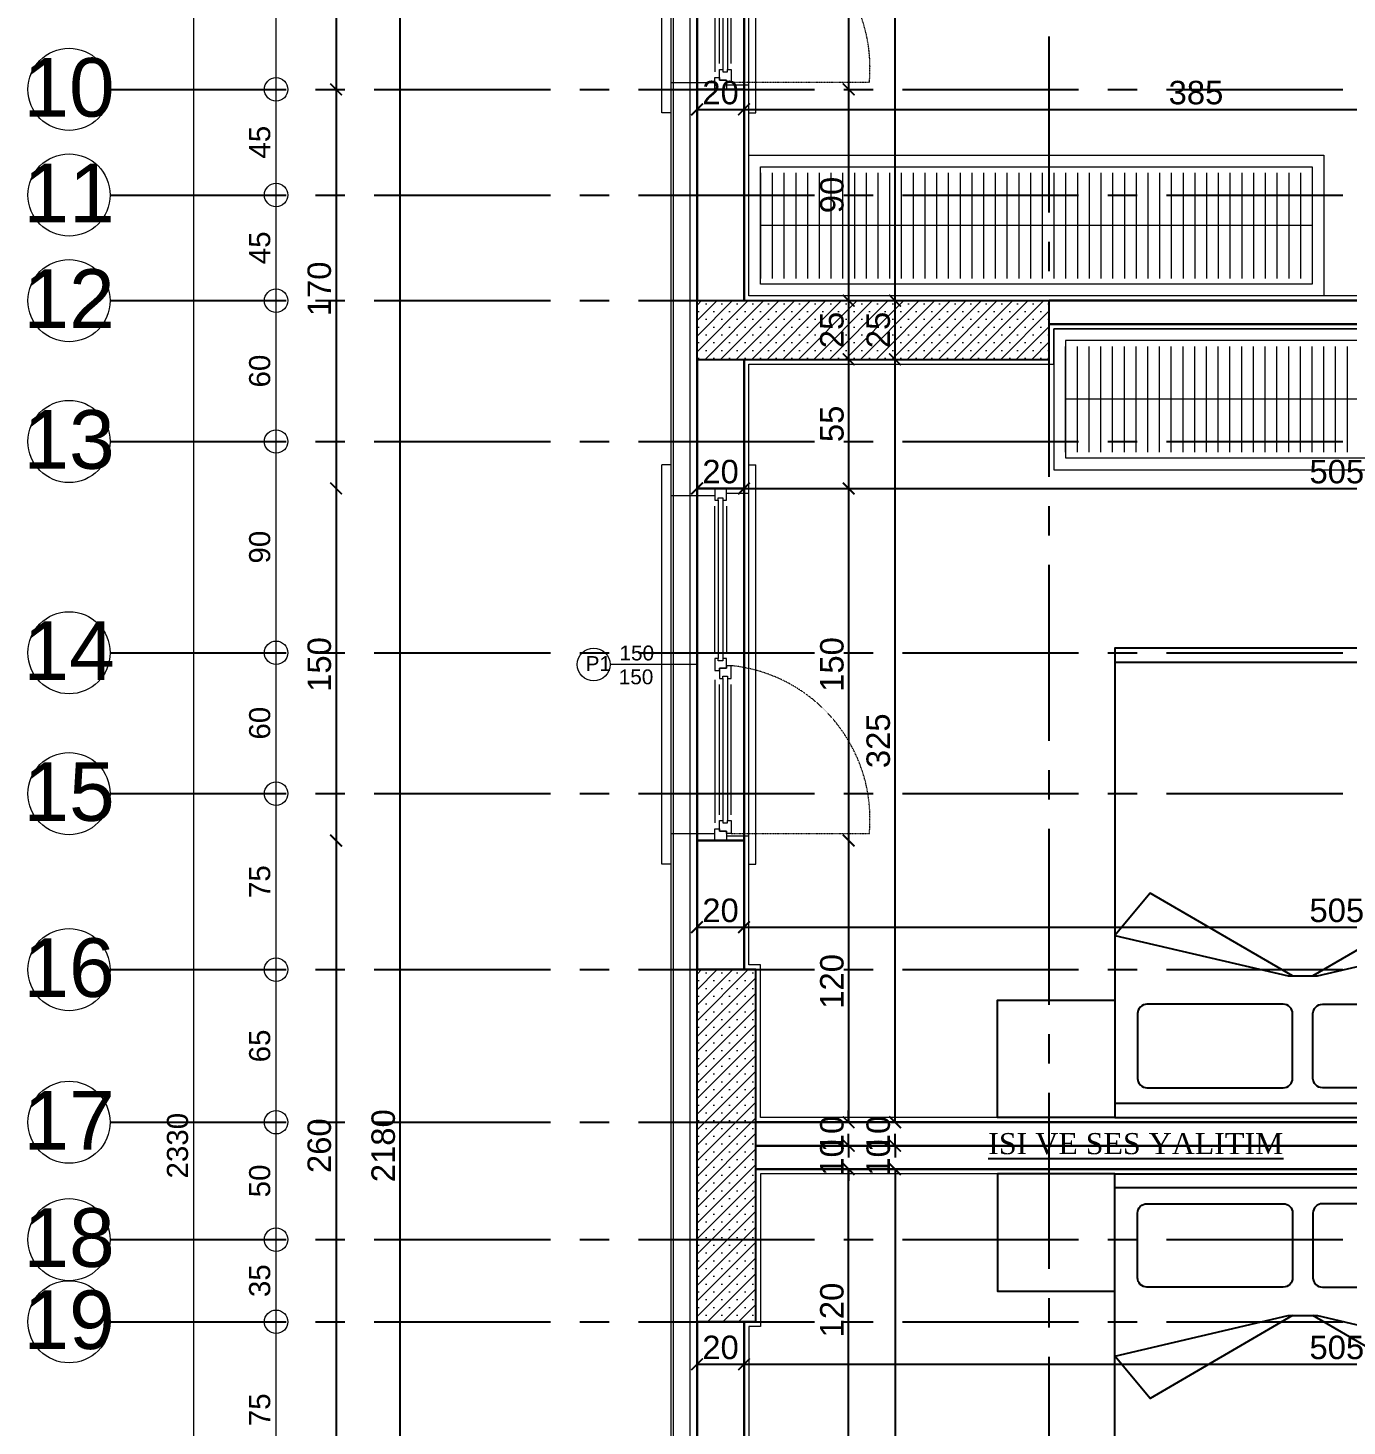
# Model space of a CAD drawing. Header units: millimetres. Extents: x 2778 to 13672, y 1832 to 5175.
# Drawn here: x 2867 to 3428, y 3536 to 4131 of the extents above; entities that cross this region are included whole.
import ezdxf

# ---------------------------------------------------------------- set-up
doc = ezdxf.new("R2010")
doc.units = ezdxf.units.MM
for name, pattern in [('CENTER2', [112.5, 75, -12.5, 12.5, -12.5]), ('DASHDOT2', [12.7, 6.35, -3.175, 0, -3.175]), ('DOTX2', [0.5, 0, -0.5])]:
    doc.linetypes.add(name, pattern=pattern)
for name, color, linetype in [('7-DCR-FRN', 8, 'Continuous'), ('İÇÖLÇÜ', 7, 'Continuous'), ('Panel', 7, 'Continuous'), ('Standart', 7, 'Continuous'), ('Yazi', 7, 'Continuous'), ('Ölçülendirme', 7, 'Continuous')]:
    doc.layers.add(name, color=color, linetype=linetype)
for name, color, linetype, lineweight in [('aks', 251, 'DASHDOT2', 35), ('duvar', 232, 'Continuous', 30), ('görünüş', 201, 'Continuous', 18), ('ince', 37, 'Continuous', 0), ('iz', 1, 'DOTX2', 20), ('Kiris', 7, 'Continuous', 30), ('pencere', 4, 'Continuous', 18), ('sıva dış', 30, 'Continuous', 9), ('sıva iç', 21, 'Continuous', 0), ('yalıtım', 107, 'Continuous', 0), ('yazı', 11, 'Continuous', 20), ('ÖLÇÜ İÇ', 7, 'Continuous', 9)]:
    doc.layers.add(name, color=color, linetype=linetype, lineweight=lineweight)
doc.styles.add('arial_1_18', font='arial.ttf', dxfattribs={"height": 0.2})
doc.styles.get("Standard").update_dxf_attribs({"font": 'arial.ttf'})
doc.styles.add('Times roman', font='times.ttf')
doc.dimstyles.new('zulay iç ölçü', dxfattribs={"dimtxt": 10, "dimasz": 5, "dimexe": 0.18, "dimexo": 0, "dimgap": 2, "dimtad": 3, "dimdec": 0, "dimzin": 0, "dimdsep": 46, "dimtxsty": 'Standard', "dimblk": 'ARCHTICK', "dimcen": 0.09, "dimse1": 1, "dimse2": 1, "dimadec": 0, "dimazin": 0, "dimtfac": 1, "dimtdec": 0, "dimtix": 1, "dimtofl": 0, "dimtmove": 0, "dimatfit": 3, "dimldrblk": 'ARCHTICK', "dimfxl": 1, "dimtolj": 1, "dimtzin": 0, "dimarcsym": 0})
pattern_1 = [(45, (0, 0), (-3.314563, 3.314563), []), (45, (3.3146, 0), (-3.314563, 3.314563), [0, -4.6875])]

# ---------------------------------------------------------------- blocks, each defined once
blk = doc.blocks.new('IDE242Entity636')
at = {"layer": 'Panel', "linetype": 'Continuous', "lineweight": 5}
h = blk.add_hatch(dxfattribs=at)
h.set_pattern_fill('SACNCR', color=163, scale=50, style=0)
h.set_pattern_definition(pattern_1)
h.paths.add_polyline_path([(0, 1525), (150, 1525), (150, 1500), (0, 1500)])
blk = doc.blocks.new('IDE242Entity637')
at = {"layer": 'Panel', "color": 164, "linetype": 'Continuous', "lineweight": -3}
blk.add_lwpolyline([(0, 1500), (0, 1525)], dxfattribs=at)
blk = doc.blocks.new('IDE242Entity638')
at = {"layer": 'Panel', "color": 164, "linetype": 'Continuous', "lineweight": -3}
blk.add_lwpolyline([(0, 1500), (150, 1500)], dxfattribs=at)
blk = doc.blocks.new('IDE242Entity639')
at = {"layer": 'Panel', "color": 164, "linetype": 'Continuous', "lineweight": -3}
blk.add_lwpolyline([(150, 1500), (150, 1525)], dxfattribs=at)
blk = doc.blocks.new('IDE242Entity640')
at = {"layer": 'Panel', "color": 164, "linetype": 'Continuous', "lineweight": -3}
blk.add_lwpolyline([(0, 1525), (150, 1525)], dxfattribs=at)
blk = doc.blocks.new('IDE242Entity658')
at = {"layer": 'Panel', "linetype": 'Continuous', "lineweight": 5}
h = blk.add_hatch(dxfattribs=at)
h.set_pattern_fill('SACNCR', color=163, scale=50, style=0)
h.set_pattern_definition(pattern_1)
h.paths.add_polyline_path([(0, 1090), (0, 1240), (25, 1240), (25, 1090)])
blk = doc.blocks.new('IDE242Entity659')
at = {"layer": 'Panel', "color": 164, "linetype": 'Continuous', "lineweight": -3}
blk.add_lwpolyline([(25, 1090), (0, 1090)], dxfattribs=at)
blk = doc.blocks.new('IDE242Entity660')
at = {"layer": 'Panel', "color": 164, "linetype": 'Continuous', "lineweight": -3}
blk.add_lwpolyline([(25, 1090), (25, 1240)], dxfattribs=at)
blk = doc.blocks.new('IDE242Entity661')
at = {"layer": 'Panel', "color": 164, "linetype": 'Continuous', "lineweight": -3}
blk.add_lwpolyline([(25, 1240), (0, 1240)], dxfattribs=at)
blk = doc.blocks.new('IDE242Entity662')
at = {"layer": 'Panel', "color": 164, "linetype": 'Continuous', "lineweight": -3}
blk.add_lwpolyline([(0, 1090), (0, 1240)], dxfattribs=at)
blk = doc.blocks.new('IDE941Entity3925')
at = {"layer": 'Ölçülendirme', "color": 1, "linetype": 'Continuous', "lineweight": 5}
for points in [[(2877, -8), (2877, 2338)], [(2912, -8), (2912, 2338)]]:
    blk.add_lwpolyline(points, dxfattribs=at)
for centre in [(2912, 1615), (2912, 1570), (2912, 1525), (2912, 1465), (2912, 1375), (2912, 1315), (2912, 1240), (2912, 1175), (2912, 1125), (2912, 1090)]:
    blk.add_circle(centre, 5, dxfattribs=at)
at = {"layer": 'Ölçülendirme', "color": 1, "linetype": 'Continuous', "lineweight": 5, "style": 'arial_1_18'}
for s, p in [('45', (2909.5, 1585.51)), ('45', (2909.5, 1540.51)), ('60', (2909.5, 1488.01)), ('90', (2909.5, 1413.01)), ('60', (2909.5, 1338.01)), ('75', (2909.5, 1270.51)), ('65', (2909.5, 1200.51)), ('2330', (2874.5, 1151.02)), ('50', (2909.5, 1143.01)), ('35', (2909.5, 1100.51)), ('75', (2909.5, 1045.51))]:
    blk.add_text(s, height=9, rotation=90, dxfattribs=at).set_placement(p)
blk = doc.blocks.new('*U31')
at = {"layer": '7-DCR-FRN'}
for points in [[(-80, 100), (-130, 100), (-130, 50), (-80, 50)], [(80, 100), (80, 94), (-80, 94), (-80, 100)], [(-80, 100), (80, 100), (80, -100), (-80, -100)], [(-80, 100), (80, 100), (80, -100), (-80, -100)], [(130, 100), (80, 100), (80, 50), (130, 50)], [(-80, -94), (80, -94), (80, -100), (-80, -100)]]:
    blk.add_lwpolyline(points, close=True, dxfattribs=at)
for points in [[(-70.38, 83.3, -0.414214), (-66.38, 87.3), (-8.34, 87.3, -0.414214), (-4.34, 83.3), (-4.34, 55.74, -0.414214), (-8.34, 51.74), (-66.38, 51.74, -0.414214), (-70.38, 55.74)], [(70.38, 83.3, 0.414214), (66.38, 87.3), (8.34, 87.3, 0.414214), (4.34, 83.3), (4.34, 55.74, 0.414214), (8.34, 51.74), (66.38, 51.74, 0.414214), (70.38, 55.74)]]:
    blk.add_lwpolyline(points, format="xyb", close=True, dxfattribs=at)
blk.add_lwpolyline([(-4.31, 39.62), (-65, 4.38), (-80, 22.38), (-6.26, 39.62), (6.26, 39.62), (80, 22.38), (65, 4.38), (4.31, 39.62)], dxfattribs=at)
blk = doc.blocks.new('_ArchTick')
at = {"color": 0, "linetype": 'ByBlock', "const_width": 0.15}
blk.add_lwpolyline([(-0.5, -0.5), (0.5, 0.5)], dxfattribs=at)
blk = doc.blocks.new('*D1800')
at = {"layer": 'Defpoints', "color": 0, "transparency": 16777216}
for p in [(3216.15, 3645.23), (3216.15, 3645.23), (3171.58, 3525.23)]:
    blk.add_point(p, dxfattribs=at)
at = {"layer": 'ÖLÇÜ İÇ', "color": 0, "lineweight": -2, "transparency": 16777216}
blk.add_line((3216.15, 3525.23), (3216.15, 3645.23), dxfattribs=at)
at = {"layer": 'ÖLÇÜ İÇ', "color": 0, "lineweight": -2, "transparency": 16777216, "xscale": 5, "yscale": 5, "zscale": 5}
for p, rotation in [((3216.15, 3645.23), 90), ((3216.15, 3525.23), 270)]:
    blk.add_blockref('_ArchTick', p, dxfattribs=dict(at, rotation=rotation))
at = {"layer": 'ÖLÇÜ İÇ', "color": 0, "transparency": 16777216, "insert": (3209.05, 3585.23), "char_height": 10, "attachment_point": 5, "rotation": 90}
blk.add_mtext('\\A1;120', dxfattribs=at)
blk = doc.blocks.new('*D1801')
at = {"layer": 'Defpoints', "color": 0, "transparency": 16777216}
for p in [(3216.15, 3655.23), (3216.15, 3655.23), (3216.15, 3645.23)]:
    blk.add_point(p, dxfattribs=at)
at = {"layer": 'ÖLÇÜ İÇ', "color": 0, "lineweight": -2, "transparency": 16777216}
for p, q in [((3216.15, 3655.23), (3216.15, 3660.23)), ((3216.15, 3645.23), (3216.15, 3640.23))]:
    blk.add_line(p, q, dxfattribs=at)
at = {"layer": 'ÖLÇÜ İÇ', "color": 0, "lineweight": -2, "transparency": 16777216, "xscale": 5, "yscale": 5, "zscale": 5}
for p, rotation in [((3216.15, 3655.23), 270), ((3216.15, 3645.23), 90)]:
    blk.add_blockref('_ArchTick', p, dxfattribs=dict(at, rotation=rotation))
at = {"layer": 'ÖLÇÜ İÇ', "color": 0, "transparency": 16777216, "insert": (3209.05, 3650.23), "char_height": 10, "attachment_point": 5, "rotation": 90}
blk.add_mtext('\\A1;10', dxfattribs=at)
blk = doc.blocks.new('*D1802')
at = {"layer": 'Defpoints', "color": 0, "transparency": 16777216}
for p in [(3232.95, 3655.23), (3232.95, 3645.23), (3235.91, 3645.23)]:
    blk.add_point(p, dxfattribs=at)
at = {"layer": 'ÖLÇÜ İÇ', "color": 0, "lineweight": -2, "transparency": 16777216}
for p, q in [((3235.91, 3655.23), (3235.91, 3660.23)), ((3235.91, 3645.23), (3235.91, 3640.23))]:
    blk.add_line(p, q, dxfattribs=at)
at = {"layer": 'ÖLÇÜ İÇ', "color": 0, "lineweight": -2, "transparency": 16777216, "xscale": 5, "yscale": 5, "zscale": 5}
for p, rotation in [((3235.91, 3655.23), 270), ((3235.91, 3645.23), 90)]:
    blk.add_blockref('_ArchTick', p, dxfattribs=dict(at, rotation=rotation))
at = {"layer": 'ÖLÇÜ İÇ', "color": 0, "transparency": 16777216, "insert": (3228.8, 3650.23), "char_height": 10, "attachment_point": 5, "rotation": 90}
blk.add_mtext('\\A1;10', dxfattribs=at)
blk = doc.blocks.new('*D1803')
at = {"layer": 'Defpoints', "color": 0, "transparency": 16777216}
for p in [(3232.95, 3645.23), (3235.91, 3320.23), (3235.91, 3320.23)]:
    blk.add_point(p, dxfattribs=at)
at = {"layer": 'ÖLÇÜ İÇ', "color": 0, "lineweight": -2, "transparency": 16777216}
blk.add_line((3235.91, 3645.23), (3235.91, 3320.23), dxfattribs=at)
at = {"layer": 'ÖLÇÜ İÇ', "color": 0, "lineweight": -2, "transparency": 16777216, "xscale": 5, "yscale": 5, "zscale": 5}
for p, rotation in [((3235.91, 3645.23), 90), ((3235.91, 3320.23), 270)]:
    blk.add_blockref('_ArchTick', p, dxfattribs=dict(at, rotation=rotation))
at = {"layer": 'ÖLÇÜ İÇ', "color": 0, "transparency": 16777216, "insert": (3228.8, 3482.73), "char_height": 10, "attachment_point": 5, "rotation": 90}
blk.add_mtext('\\A1;325', dxfattribs=at)
blk = doc.blocks.new('*D1896')
at = {"layer": 'Defpoints', "color": 0, "transparency": 16777216}
for p in [(3151.58, 3562.14), (3171.58, 3562.14), (3171.58, 3562.14)]:
    blk.add_point(p, dxfattribs=at)
at = {"layer": 'ÖLÇÜ İÇ', "color": 0, "lineweight": -2, "transparency": 16777216}
blk.add_line((3151.58, 3562.14), (3171.58, 3562.14), dxfattribs=at)
at = {"layer": 'ÖLÇÜ İÇ', "color": 0, "lineweight": -2, "transparency": 16777216, "xscale": 5, "yscale": 5, "zscale": 5, "rotation": 180}
blk.add_blockref('_ArchTick', (3151.58, 3562.14), dxfattribs=at)
at = {"layer": 'ÖLÇÜ İÇ', "color": 0, "lineweight": -2, "transparency": 16777216, "xscale": 5, "yscale": 5, "zscale": 5}
blk.add_blockref('_ArchTick', (3171.58, 3562.14), dxfattribs=at)
at = {"layer": 'ÖLÇÜ İÇ', "color": 0, "transparency": 16777216, "insert": (3161.58, 3569.24), "char_height": 10, "attachment_point": 5}
blk.add_mtext('\\A1;20', dxfattribs=at)
blk = doc.blocks.new('*D1897')
at = {"layer": 'Defpoints', "color": 0, "transparency": 16777216}
for p in [(3171.58, 3562.14), (3676.58, 3562.14), (3676.58, 3545.23)]:
    blk.add_point(p, dxfattribs=at)
at = {"layer": 'ÖLÇÜ İÇ', "color": 0, "lineweight": -2, "transparency": 16777216}
blk.add_line((3171.58, 3562.14), (3676.58, 3562.14), dxfattribs=at)
at = {"layer": 'ÖLÇÜ İÇ', "color": 0, "lineweight": -2, "transparency": 16777216, "xscale": 5, "yscale": 5, "zscale": 5, "rotation": 180}
blk.add_blockref('_ArchTick', (3171.58, 3562.14), dxfattribs=at)
at = {"layer": 'ÖLÇÜ İÇ', "color": 0, "lineweight": -2, "transparency": 16777216, "xscale": 5, "yscale": 5, "zscale": 5}
blk.add_blockref('_ArchTick', (3676.58, 3562.14), dxfattribs=at)
at = {"layer": 'ÖLÇÜ İÇ', "color": 0, "transparency": 16777216, "insert": (3424.08, 3569.24), "char_height": 10, "attachment_point": 5}
blk.add_mtext('\\A1;505', dxfattribs=at)
blk = doc.blocks.new('G')
at = {"layer": 'duvar'}
for p, q in [((1059585.28, -406613.31), (1059605.28, -406613.31)), ((1059585.28, -406763.31), (1059605.28, -406763.31))]:
    blk.add_line(p, q, dxfattribs=at)
at = {"layer": 'görünüş'}
for p, q in [((1059574.08, -406603.31), (1059570.28, -406603.31)), ((1059570.28, -406773.31), (1059570.28, -406603.31)), ((1059607.28, -406603.31), (1059610.28, -406603.31)), ((1059610.28, -406773.31), (1059610.28, -406603.31)), ((1059574.08, -406773.31), (1059570.28, -406773.31)), ((1059607.28, -406773.31), (1059610.28, -406773.31))]:
    blk.add_line(p, q, dxfattribs=at)
at = {"layer": 'ince'}
for p, q in [((1059592.78, -406683.31), (1059592.78, -406620.81)), ((1059597.78, -406620.81), (1059597.78, -406683.31)), ((1059592.78, -406694.81), (1059592.78, -406755.81)), ((1059594.78, -406752.31), (1059594.78, -406696.8)), ((1059599.78, -406752.31), (1059599.78, -406696.8))]:
    blk.add_line(p, q, dxfattribs=at)
for points in [[(1059594.28, -406618.31), (1059594.28, -406685.81)], [(1059596.28, -406618.31), (1059596.28, -406685.81)], [(1059596.28, -406694.3), (1059596.28, -406754.81)], [(1059598.28, -406694.3), (1059598.28, -406754.81)]]:
    blk.add_lwpolyline(points, dxfattribs=at)
at = {"layer": 'iz', "ltscale": 0.1}
for p, q in [((1059585.28, -406763.31), (1059585.28, -406613.31)), ((1059605.28, -406613.31), (1059605.28, -406763.31)), ((1059599.81, -406760.28), (1059658.67, -406760.28))]:
    blk.add_line(p, q, dxfattribs=at)
blk.add_arc((1059593.1, -406754.3), 65.84, 354.78958, 84.17695, dxfattribs=at)
at = {"layer": 'pencere'}
for points in [[(1059592.78, -406613.31), (1059592.78, -406618.31), (1059592.78, -406618.31), (1059594.28, -406618.31), (1059594.28, -406617.31), (1059596.28, -406617.31), (1059596.28, -406618.31), (1059597.78, -406618.31), (1059597.78, -406618.31), (1059597.78, -406613.31)], [(1059596.28, -406685.81), (1059596.28, -406686.81), (1059594.28, -406686.81), (1059594.28, -406685.81), (1059592.78, -406685.81), (1059592.78, -406690.81), (1059594.78, -406690.81), (1059594.78, -406689.81), (1059597.78, -406689.81), (1059597.78, -406685.81), (1059596.28, -406685.81)], [(1059592.78, -406763.31), (1059592.78, -406758.31), (1059594.78, -406758.31), (1059594.78, -406759.31), (1059597.78, -406759.31), (1059597.78, -406763.31)]]:
    blk.add_lwpolyline(points, dxfattribs=at)
for points in [[(1059597.78, -406688.81), (1059597.78, -406689.81), (1059594.78, -406689.81), (1059594.78, -406694.3), (1059596.28, -406694.3), (1059596.28, -406693.3), (1059598.28, -406693.3), (1059598.28, -406694.3), (1059599.78, -406694.3), (1059599.78, -406688.81)], [(1059597.78, -406760.31), (1059597.78, -406759.31), (1059594.78, -406759.31), (1059594.78, -406754.81), (1059596.28, -406754.81), (1059596.28, -406755.81), (1059598.28, -406755.81), (1059598.28, -406754.81), (1059599.78, -406754.81), (1059599.78, -406760.31)]]:
    blk.add_lwpolyline(points, close=True, dxfattribs=at)
at = {"layer": 'sıva dış'}
for p, q in [((1059574.28, -406616.31), (1059592.78, -406616.31)), ((1059574.28, -406760.31), (1059592.78, -406760.31))]:
    blk.add_line(p, q, dxfattribs=at)
at = {"layer": 'sıva iç'}
for p, q in [((1059597.78, -406615.31), (1059607.28, -406615.31)), ((1059597.78, -406761.31), (1059607.28, -406761.31))]:
    blk.add_line(p, q, dxfattribs=at)
at = {"layer": 'yazı'}
blk.add_line((1059585.28, -406688.31), (1059548.23, -406688.31), dxfattribs=at)
blk.add_circle((1059541.23, -406688.31), 7, dxfattribs=at)
for s, p in [('150', (1059552.23, -406686.57)), ('P1', (1059537.82, -406691.08)), ('150', (1059551.91, -406696.73))]:
    blk.add_text(s, height=6.328, dxfattribs=at).set_placement(p)
blk = doc.blocks.new('*U316')
at = {"layer": '7-DCR-FRN', "lineweight": 9}
blk.add_line((240, 30), (5, 30), dxfattribs=at)
for points in [[(245, 60), (245, 0), (0, 0), (0, 60)], [(240, 55), (240, 5), (5, 5), (5, 55)]]:
    blk.add_lwpolyline(points, close=True, dxfattribs=at)
for points in [[(5, 52.5), (5, 7.5)], [(5, 52.5), (5, 7.5)], [(5, 52.5), (5, 7.5)], [(10, 52.5), (10, 7.5)], [(10, 52.5), (10, 7.5)], [(15, 52.5), (15, 7.5)], [(15, 52.5), (15, 7.5)], [(20, 52.5), (20, 7.5)], [(20, 52.5), (20, 7.5)], [(25, 52.5), (25, 7.5)], [(25, 52.5), (25, 7.5)], [(30, 52.5), (30, 7.5)], [(30, 52.5), (30, 7.5)], [(35, 52.5), (35, 7.5)], [(35, 52.5), (35, 7.5)], [(40, 52.5), (40, 7.5)], [(40, 52.5), (40, 7.5)], [(45, 52.5), (45, 7.5)], [(45, 52.5), (45, 7.5)], [(50, 52.5), (50, 7.5)], [(50, 52.5), (50, 7.5)], [(55, 52.5), (55, 7.5)], [(60, 52.5), (60, 7.5)], [(65, 52.5), (65, 7.5)], [(70, 52.5), (70, 7.5)], [(75, 52.5), (75, 7.5)], [(80, 52.5), (80, 7.5)], [(85, 52.5), (85, 7.5)], [(90, 52.5), (90, 7.5)], [(95, 52.5), (95, 7.5)], [(100, 52.5), (100, 7.5)], [(105, 52.5), (105, 7.5)], [(110, 52.5), (110, 7.5)], [(115, 52.5), (115, 7.5)], [(120, 52.5), (120, 7.5)], [(125, 52.5), (125, 7.5)], [(130, 52.5), (130, 7.5)], [(135, 52.5), (135, 7.5)], [(140, 52.5), (140, 7.5)], [(145, 52.5), (145, 7.5)], [(150, 52.5), (150, 7.5)], [(155, 52.5), (155, 7.5)], [(160, 52.5), (160, 7.5)], [(165, 52.5), (165, 7.5)], [(170, 52.5), (170, 7.5)], [(175, 52.5), (175, 7.5)], [(180, 52.5), (180, 7.5)], [(185, 52.5), (185, 7.5)], [(190, 52.5), (190, 7.5)], [(195, 52.5), (195, 7.5)], [(200, 52.5), (200, 7.5)], [(205, 52.5), (205, 7.5)], [(210, 52.5), (210, 7.5)], [(215, 52.5), (215, 7.5)], [(220, 52.5), (220, 7.5)], [(225, 52.5), (225, 7.5)], [(230, 52.5), (230, 7.5)], [(235, 52.5), (235, 7.5)], [(240, 52.5), (240, 7.5)], [(245, 52.5), (245, 7.5)]]:
    blk.add_lwpolyline(points, dxfattribs=at)
blk = doc.blocks.new('*U44')
at = {"layer": '7-DCR-FRN', "lineweight": 9}
blk.add_line((215, 30), (5, 30), dxfattribs=at)
for points in [[(220, 60), (220, 0), (0, 0), (0, 60)], [(215, 55), (215, 5), (5, 5), (5, 55)]]:
    blk.add_lwpolyline(points, close=True, dxfattribs=at)
for points in [[(5, 52.5), (5, 7.5)], [(5, 52.5), (5, 7.5)], [(5, 52.5), (5, 7.5)], [(10, 52.5), (10, 7.5)], [(10, 52.5), (10, 7.5)], [(15, 52.5), (15, 7.5)], [(15, 52.5), (15, 7.5)], [(20, 52.5), (20, 7.5)], [(20, 52.5), (20, 7.5)], [(25, 52.5), (25, 7.5)], [(25, 52.5), (25, 7.5)], [(30, 52.5), (30, 7.5)], [(30, 52.5), (30, 7.5)], [(35, 52.5), (35, 7.5)], [(35, 52.5), (35, 7.5)], [(40, 52.5), (40, 7.5)], [(40, 52.5), (40, 7.5)], [(45, 52.5), (45, 7.5)], [(45, 52.5), (45, 7.5)], [(50, 52.5), (50, 7.5)], [(50, 52.5), (50, 7.5)], [(55, 52.5), (55, 7.5)], [(60, 52.5), (60, 7.5)], [(65, 52.5), (65, 7.5)], [(70, 52.5), (70, 7.5)], [(75, 52.5), (75, 7.5)], [(80, 52.5), (80, 7.5)], [(85, 52.5), (85, 7.5)], [(90, 52.5), (90, 7.5)], [(95, 52.5), (95, 7.5)], [(100, 52.5), (100, 7.5)], [(105, 52.5), (105, 7.5)], [(110, 52.5), (110, 7.5)], [(115, 52.5), (115, 7.5)], [(120, 52.5), (120, 7.5)], [(125, 52.5), (125, 7.5)], [(130, 52.5), (130, 7.5)], [(135, 52.5), (135, 7.5)], [(140, 52.5), (140, 7.5)], [(145, 52.5), (145, 7.5)], [(150, 52.5), (150, 7.5)], [(155, 52.5), (155, 7.5)], [(160, 52.5), (160, 7.5)], [(165, 52.5), (165, 7.5)], [(170, 52.5), (170, 7.5)], [(175, 52.5), (175, 7.5)], [(180, 52.5), (180, 7.5)], [(185, 52.5), (185, 7.5)], [(190, 52.5), (190, 7.5)], [(195, 52.5), (195, 7.5)], [(200, 52.5), (200, 7.5)], [(205, 52.5), (205, 7.5)], [(210, 52.5), (210, 7.5)], [(215, 52.5), (215, 7.5)], [(220, 52.5), (220, 7.5)]]:
    blk.add_lwpolyline(points, dxfattribs=at)
blk = doc.blocks.new('*D1952')
at = {"layer": 'Defpoints', "color": 0, "transparency": 16777216}
for p in [(3171.58, 4255.23), (3171.58, 4105.23), (3216.15, 4105.23)]:
    blk.add_point(p, dxfattribs=at)
at = {"layer": 'ÖLÇÜ İÇ', "color": 0, "lineweight": -2, "transparency": 16777216}
blk.add_line((3216.15, 4255.23), (3216.15, 4105.23), dxfattribs=at)
at = {"layer": 'ÖLÇÜ İÇ', "color": 0, "lineweight": -2, "transparency": 16777216, "xscale": 5, "yscale": 5, "zscale": 5}
for p, rotation in [((3216.15, 4255.23), 90), ((3216.15, 4105.23), 270)]:
    blk.add_blockref('_ArchTick', p, dxfattribs=dict(at, rotation=rotation))
at = {"layer": 'ÖLÇÜ İÇ', "color": 0, "transparency": 16777216, "insert": (3209.05, 4180.23), "char_height": 10, "attachment_point": 5, "rotation": 90}
blk.add_mtext('\\A1;150', dxfattribs=at)
blk = doc.blocks.new('*D1953')
at = {"layer": 'Defpoints', "color": 0, "transparency": 16777216}
for p in [(3171.58, 4105.23), (3216.15, 4015.23), (3216.15, 4015.23)]:
    blk.add_point(p, dxfattribs=at)
at = {"layer": 'ÖLÇÜ İÇ', "color": 0, "lineweight": -2, "transparency": 16777216}
blk.add_line((3216.15, 4105.23), (3216.15, 4015.23), dxfattribs=at)
at = {"layer": 'ÖLÇÜ İÇ', "color": 0, "lineweight": -2, "transparency": 16777216, "xscale": 5, "yscale": 5, "zscale": 5}
for p, rotation in [((3216.15, 4105.23), 90), ((3216.15, 4015.23), 270)]:
    blk.add_blockref('_ArchTick', p, dxfattribs=dict(at, rotation=rotation))
at = {"layer": 'ÖLÇÜ İÇ', "color": 0, "transparency": 16777216, "insert": (3209.05, 4060.23), "char_height": 10, "attachment_point": 5, "rotation": 90}
blk.add_mtext('\\A1;90', dxfattribs=at)
blk = doc.blocks.new('*D1954')
at = {"layer": 'Defpoints', "color": 0, "transparency": 16777216}
for p in [(3216.15, 4015.23), (3216.15, 3990.23), (3216.15, 3990.23)]:
    blk.add_point(p, dxfattribs=at)
at = {"layer": 'ÖLÇÜ İÇ', "color": 0, "lineweight": -2, "transparency": 16777216}
blk.add_line((3216.15, 4015.23), (3216.15, 3990.23), dxfattribs=at)
at = {"layer": 'ÖLÇÜ İÇ', "color": 0, "lineweight": -2, "transparency": 16777216, "xscale": 5, "yscale": 5, "zscale": 5}
for p, rotation in [((3216.15, 4015.23), 90), ((3216.15, 3990.23), 270)]:
    blk.add_blockref('_ArchTick', p, dxfattribs=dict(at, rotation=rotation))
at = {"layer": 'ÖLÇÜ İÇ', "color": 0, "transparency": 16777216, "insert": (3209.05, 4002.73), "char_height": 10, "attachment_point": 5, "rotation": 90}
blk.add_mtext('\\A1;25', dxfattribs=at)
blk = doc.blocks.new('*D1955')
at = {"layer": 'Defpoints', "color": 0, "transparency": 16777216}
for p in [(3216.15, 3990.23), (3171.58, 3935.23), (3216.15, 3935.23)]:
    blk.add_point(p, dxfattribs=at)
at = {"layer": 'ÖLÇÜ İÇ', "color": 0, "lineweight": -2, "transparency": 16777216}
blk.add_line((3216.15, 3990.23), (3216.15, 3935.23), dxfattribs=at)
at = {"layer": 'ÖLÇÜ İÇ', "color": 0, "lineweight": -2, "transparency": 16777216, "xscale": 5, "yscale": 5, "zscale": 5}
for p, rotation in [((3216.15, 3990.23), 90), ((3216.15, 3935.23), 270)]:
    blk.add_blockref('_ArchTick', p, dxfattribs=dict(at, rotation=rotation))
at = {"layer": 'ÖLÇÜ İÇ', "color": 0, "transparency": 16777216, "insert": (3209.07, 3962.73), "char_height": 10, "attachment_point": 5, "rotation": 90}
blk.add_mtext('\\A1;55', dxfattribs=at)
blk = doc.blocks.new('*D1956')
at = {"layer": 'Defpoints', "color": 0, "transparency": 16777216}
for p in [(3171.58, 3935.23), (3171.58, 3785.23), (3216.15, 3785.23)]:
    blk.add_point(p, dxfattribs=at)
at = {"layer": 'ÖLÇÜ İÇ', "color": 0, "lineweight": -2, "transparency": 16777216}
blk.add_line((3216.15, 3935.23), (3216.15, 3785.23), dxfattribs=at)
at = {"layer": 'ÖLÇÜ İÇ', "color": 0, "lineweight": -2, "transparency": 16777216, "xscale": 5, "yscale": 5, "zscale": 5}
for p, rotation in [((3216.15, 3935.23), 90), ((3216.15, 3785.23), 270)]:
    blk.add_blockref('_ArchTick', p, dxfattribs=dict(at, rotation=rotation))
at = {"layer": 'ÖLÇÜ İÇ', "color": 0, "transparency": 16777216, "insert": (3209.05, 3860.23), "char_height": 10, "attachment_point": 5, "rotation": 90}
blk.add_mtext('\\A1;150', dxfattribs=at)
blk = doc.blocks.new('*D1957')
at = {"layer": 'Defpoints', "color": 0, "transparency": 16777216}
for p in [(3171.58, 3785.23), (3216.15, 3665.23), (3216.15, 3665.23)]:
    blk.add_point(p, dxfattribs=at)
at = {"layer": 'ÖLÇÜ İÇ', "color": 0, "lineweight": -2, "transparency": 16777216}
blk.add_line((3216.15, 3785.23), (3216.15, 3665.23), dxfattribs=at)
at = {"layer": 'ÖLÇÜ İÇ', "color": 0, "lineweight": -2, "transparency": 16777216, "xscale": 5, "yscale": 5, "zscale": 5}
for p, rotation in [((3216.15, 3785.23), 90), ((3216.15, 3665.23), 270)]:
    blk.add_blockref('_ArchTick', p, dxfattribs=dict(at, rotation=rotation))
at = {"layer": 'ÖLÇÜ İÇ', "color": 0, "transparency": 16777216, "insert": (3209.05, 3725.23), "char_height": 10, "attachment_point": 5, "rotation": 90}
blk.add_mtext('\\A1;120', dxfattribs=at)
blk = doc.blocks.new('*D1958')
at = {"layer": 'Defpoints', "color": 0, "transparency": 16777216}
for p in [(3216.15, 3665.23), (3216.15, 3655.23), (3216.15, 3655.23)]:
    blk.add_point(p, dxfattribs=at)
at = {"layer": 'ÖLÇÜ İÇ', "color": 0, "lineweight": -2, "transparency": 16777216}
for p, q in [((3216.15, 3665.23), (3216.15, 3670.23)), ((3216.15, 3655.23), (3216.15, 3650.23))]:
    blk.add_line(p, q, dxfattribs=at)
at = {"layer": 'ÖLÇÜ İÇ', "color": 0, "lineweight": -2, "transparency": 16777216, "xscale": 5, "yscale": 5, "zscale": 5}
for p, rotation in [((3216.15, 3665.23), 270), ((3216.15, 3655.23), 90)]:
    blk.add_blockref('_ArchTick', p, dxfattribs=dict(at, rotation=rotation))
at = {"layer": 'ÖLÇÜ İÇ', "color": 0, "transparency": 16777216, "insert": (3209.05, 3660.23), "char_height": 10, "attachment_point": 5, "rotation": 90}
blk.add_mtext('\\A1;10', dxfattribs=at)
blk = doc.blocks.new('*D1959')
at = {"layer": 'Defpoints', "color": 0, "transparency": 16777216}
for p in [(3232.95, 3665.23), (3235.91, 3665.23), (3232.95, 3655.23)]:
    blk.add_point(p, dxfattribs=at)
at = {"layer": 'ÖLÇÜ İÇ', "color": 0, "lineweight": -2, "transparency": 16777216}
for p, q in [((3235.91, 3665.23), (3235.91, 3670.23)), ((3235.91, 3655.23), (3235.91, 3650.23))]:
    blk.add_line(p, q, dxfattribs=at)
at = {"layer": 'ÖLÇÜ İÇ', "color": 0, "lineweight": -2, "transparency": 16777216, "xscale": 5, "yscale": 5, "zscale": 5}
for p, rotation in [((3235.91, 3665.23), 270), ((3235.91, 3655.23), 90)]:
    blk.add_blockref('_ArchTick', p, dxfattribs=dict(at, rotation=rotation))
at = {"layer": 'ÖLÇÜ İÇ', "color": 0, "transparency": 16777216, "insert": (3228.8, 3660.23), "char_height": 10, "attachment_point": 5, "rotation": 90}
blk.add_mtext('\\A1;10', dxfattribs=at)
blk = doc.blocks.new('*D1960')
at = {"layer": 'Defpoints', "color": 0, "transparency": 16777216}
for p in [(3235.91, 3990.23), (3235.91, 3990.23), (3232.95, 3665.23)]:
    blk.add_point(p, dxfattribs=at)
at = {"layer": 'ÖLÇÜ İÇ', "color": 0, "lineweight": -2, "transparency": 16777216}
blk.add_line((3235.91, 3665.23), (3235.91, 3990.23), dxfattribs=at)
at = {"layer": 'ÖLÇÜ İÇ', "color": 0, "lineweight": -2, "transparency": 16777216, "xscale": 5, "yscale": 5, "zscale": 5}
for p, rotation in [((3235.91, 3990.23), 90), ((3235.91, 3665.23), 270)]:
    blk.add_blockref('_ArchTick', p, dxfattribs=dict(at, rotation=rotation))
at = {"layer": 'ÖLÇÜ İÇ', "color": 0, "transparency": 16777216, "insert": (3228.8, 3827.73), "char_height": 10, "attachment_point": 5, "rotation": 90}
blk.add_mtext('\\A1;325', dxfattribs=at)
blk = doc.blocks.new('*D1961')
at = {"layer": 'Defpoints', "color": 0, "transparency": 16777216}
for p in [(3235.91, 4015.23), (3235.91, 4015.23), (3235.91, 3990.23)]:
    blk.add_point(p, dxfattribs=at)
at = {"layer": 'ÖLÇÜ İÇ', "color": 0, "lineweight": -2, "transparency": 16777216}
blk.add_line((3235.91, 3990.23), (3235.91, 4015.23), dxfattribs=at)
at = {"layer": 'ÖLÇÜ İÇ', "color": 0, "lineweight": -2, "transparency": 16777216, "xscale": 5, "yscale": 5, "zscale": 5}
for p, rotation in [((3235.91, 4015.23), 90), ((3235.91, 3990.23), 270)]:
    blk.add_blockref('_ArchTick', p, dxfattribs=dict(at, rotation=rotation))
at = {"layer": 'ÖLÇÜ İÇ', "color": 0, "transparency": 16777216, "insert": (3228.8, 4002.73), "char_height": 10, "attachment_point": 5, "rotation": 90}
blk.add_mtext('\\A1;25', dxfattribs=at)
blk = doc.blocks.new('*D1962')
at = {"layer": 'Defpoints', "color": 0, "transparency": 16777216}
for p in [(3235.91, 4345.23), (3235.91, 4345.23), (3235.91, 4015.23)]:
    blk.add_point(p, dxfattribs=at)
at = {"layer": 'ÖLÇÜ İÇ', "color": 0, "lineweight": -2, "transparency": 16777216}
blk.add_line((3235.91, 4015.23), (3235.91, 4345.23), dxfattribs=at)
at = {"layer": 'ÖLÇÜ İÇ', "color": 0, "lineweight": -2, "transparency": 16777216, "xscale": 5, "yscale": 5, "zscale": 5}
for p, rotation in [((3235.91, 4345.23), 90), ((3235.91, 4015.23), 270)]:
    blk.add_blockref('_ArchTick', p, dxfattribs=dict(at, rotation=rotation))
at = {"layer": 'ÖLÇÜ İÇ', "color": 0, "transparency": 16777216, "insert": (3228.8, 4180.23), "char_height": 10, "attachment_point": 5, "rotation": 90}
blk.add_mtext('\\A1;330', dxfattribs=at)
blk = doc.blocks.new('*D2053')
at = {"layer": 'Defpoints', "color": 0, "transparency": 16777216}
for p in [(3151.58, 3748.33), (3171.58, 3748.33), (3171.58, 3748.33)]:
    blk.add_point(p, dxfattribs=at)
at = {"layer": 'ÖLÇÜ İÇ', "color": 0, "lineweight": -2, "transparency": 16777216}
blk.add_line((3151.58, 3748.33), (3171.58, 3748.33), dxfattribs=at)
at = {"layer": 'ÖLÇÜ İÇ', "color": 0, "lineweight": -2, "transparency": 16777216, "xscale": 5, "yscale": 5, "zscale": 5, "rotation": 180}
blk.add_blockref('_ArchTick', (3151.58, 3748.33), dxfattribs=at)
at = {"layer": 'ÖLÇÜ İÇ', "color": 0, "lineweight": -2, "transparency": 16777216, "xscale": 5, "yscale": 5, "zscale": 5}
blk.add_blockref('_ArchTick', (3171.58, 3748.33), dxfattribs=at)
at = {"layer": 'ÖLÇÜ İÇ', "color": 0, "transparency": 16777216, "insert": (3161.58, 3755.44), "char_height": 10, "attachment_point": 5}
blk.add_mtext('\\A1;20', dxfattribs=at)
blk = doc.blocks.new('*D2054')
at = {"layer": 'Defpoints', "color": 0, "transparency": 16777216}
for p in [(3676.58, 3765.23), (3171.58, 3748.33), (3676.58, 3748.33)]:
    blk.add_point(p, dxfattribs=at)
at = {"layer": 'ÖLÇÜ İÇ', "color": 0, "lineweight": -2, "transparency": 16777216}
blk.add_line((3171.58, 3748.33), (3676.58, 3748.33), dxfattribs=at)
at = {"layer": 'ÖLÇÜ İÇ', "color": 0, "lineweight": -2, "transparency": 16777216, "xscale": 5, "yscale": 5, "zscale": 5, "rotation": 180}
blk.add_blockref('_ArchTick', (3171.58, 3748.33), dxfattribs=at)
at = {"layer": 'ÖLÇÜ İÇ', "color": 0, "lineweight": -2, "transparency": 16777216, "xscale": 5, "yscale": 5, "zscale": 5}
blk.add_blockref('_ArchTick', (3676.58, 3748.33), dxfattribs=at)
at = {"layer": 'ÖLÇÜ İÇ', "color": 0, "transparency": 16777216, "insert": (3424.08, 3755.44), "char_height": 10, "attachment_point": 5}
blk.add_mtext('\\A1;505', dxfattribs=at)
blk = doc.blocks.new('*D2069')
at = {"layer": 'Defpoints', "color": 0, "transparency": 16777216}
for p in [(3151.58, 3935.23), (3171.58, 3935.23), (3171.58, 3935.23)]:
    blk.add_point(p, dxfattribs=at)
at = {"layer": 'ÖLÇÜ İÇ', "color": 0, "lineweight": -2, "transparency": 16777216}
blk.add_line((3151.58, 3935.23), (3171.58, 3935.23), dxfattribs=at)
at = {"layer": 'ÖLÇÜ İÇ', "color": 0, "lineweight": -2, "transparency": 16777216, "xscale": 5, "yscale": 5, "zscale": 5, "rotation": 180}
blk.add_blockref('_ArchTick', (3151.58, 3935.23), dxfattribs=at)
at = {"layer": 'ÖLÇÜ İÇ', "color": 0, "lineweight": -2, "transparency": 16777216, "xscale": 5, "yscale": 5, "zscale": 5}
blk.add_blockref('_ArchTick', (3171.58, 3935.23), dxfattribs=at)
at = {"layer": 'ÖLÇÜ İÇ', "color": 0, "transparency": 16777216, "insert": (3161.58, 3942.34), "char_height": 10, "attachment_point": 5}
blk.add_mtext('\\A1;20', dxfattribs=at)
blk = doc.blocks.new('*D2070')
at = {"layer": 'Defpoints', "color": 0, "transparency": 16777216}
for p in [(3171.58, 3935.23), (3676.58, 3935.23), (3676.58, 3935.23)]:
    blk.add_point(p, dxfattribs=at)
at = {"layer": 'ÖLÇÜ İÇ', "color": 0, "lineweight": -2, "transparency": 16777216}
blk.add_line((3171.58, 3935.23), (3676.58, 3935.23), dxfattribs=at)
at = {"layer": 'ÖLÇÜ İÇ', "color": 0, "lineweight": -2, "transparency": 16777216, "xscale": 5, "yscale": 5, "zscale": 5, "rotation": 180}
blk.add_blockref('_ArchTick', (3171.58, 3935.23), dxfattribs=at)
at = {"layer": 'ÖLÇÜ İÇ', "color": 0, "lineweight": -2, "transparency": 16777216, "xscale": 5, "yscale": 5, "zscale": 5}
blk.add_blockref('_ArchTick', (3676.58, 3935.23), dxfattribs=at)
at = {"layer": 'ÖLÇÜ İÇ', "color": 0, "transparency": 16777216, "insert": (3424.08, 3942.34), "char_height": 10, "attachment_point": 5}
blk.add_mtext('\\A1;505', dxfattribs=at)
blk = doc.blocks.new('*D2082')
at = {"layer": 'Defpoints', "color": 0, "transparency": 16777216}
for p in [(3151.58, 4096.71), (3171.58, 4096.71), (3171.58, 4096.71)]:
    blk.add_point(p, dxfattribs=at)
at = {"layer": 'ÖLÇÜ İÇ', "color": 0, "lineweight": -2, "transparency": 16777216}
blk.add_line((3151.58, 4096.71), (3171.58, 4096.71), dxfattribs=at)
at = {"layer": 'ÖLÇÜ İÇ', "color": 0, "lineweight": -2, "transparency": 16777216, "xscale": 5, "yscale": 5, "zscale": 5, "rotation": 180}
blk.add_blockref('_ArchTick', (3151.58, 4096.71), dxfattribs=at)
at = {"layer": 'ÖLÇÜ İÇ', "color": 0, "lineweight": -2, "transparency": 16777216, "xscale": 5, "yscale": 5, "zscale": 5}
blk.add_blockref('_ArchTick', (3171.58, 4096.71), dxfattribs=at)
at = {"layer": 'ÖLÇÜ İÇ', "color": 0, "transparency": 16777216, "insert": (3161.58, 4103.81), "char_height": 10, "attachment_point": 5}
blk.add_mtext('\\A1;20', dxfattribs=at)
blk = doc.blocks.new('*D2083')
at = {"layer": 'Defpoints', "color": 0, "transparency": 16777216}
for p in [(3171.58, 4096.71), (3556.58, 4096.71), (3556.58, 4096.71)]:
    blk.add_point(p, dxfattribs=at)
at = {"layer": 'ÖLÇÜ İÇ', "color": 0, "lineweight": -2, "transparency": 16777216}
blk.add_line((3171.58, 4096.71), (3556.58, 4096.71), dxfattribs=at)
at = {"layer": 'ÖLÇÜ İÇ', "color": 0, "lineweight": -2, "transparency": 16777216, "xscale": 5, "yscale": 5, "zscale": 5, "rotation": 180}
blk.add_blockref('_ArchTick', (3171.58, 4096.71), dxfattribs=at)
at = {"layer": 'ÖLÇÜ İÇ', "color": 0, "lineweight": -2, "transparency": 16777216, "xscale": 5, "yscale": 5, "zscale": 5}
blk.add_blockref('_ArchTick', (3556.58, 4096.71), dxfattribs=at)
at = {"layer": 'ÖLÇÜ İÇ', "color": 0, "transparency": 16777216, "insert": (3364.08, 4103.81), "char_height": 10, "attachment_point": 5}
blk.add_mtext('\\A1;385', dxfattribs=at)

msp = doc.modelspace()

# ---------------------------------------------------------------- linework, layer by layer
at = {"layer": 'aks', "color": 251, "linetype": 'CENTER2', "lineweight": -3}
for points in [[(3151.58, 2140.23), (3151.58, 5100.23)], [(3301.58, 2140.23), (3301.58, 5100.23)], [(2901.58, 4105.23), (8131.58, 4105.23)], [(2901.58, 4060.23), (8131.58, 4060.23)], [(2901.58, 4015.23), (8131.58, 4015.23)], [(2901.58, 3955.23), (8131.58, 3955.23)], [(2901.58, 3865.23), (8131.58, 3865.23)], [(2901.58, 3805.23), (8131.58, 3805.23)], [(2901.58, 3730.23), (8131.58, 3730.23)], [(2901.58, 3665.23), (8131.58, 3665.23)], [(2901.58, 3615.23), (8131.58, 3615.23)], [(2901.58, 3580.23), (8131.58, 3580.23)]]:
    msp.add_lwpolyline(points, dxfattribs=at)
at = {"layer": 'aks', "color": 30, "linetype": 'Continuous', "lineweight": 5}
for centre in [(2884.08, 4105.23), (2884.08, 4060.23), (2884.08, 4015.23), (2884.08, 3955.23), (2884.08, 3865.23), (2884.08, 3805.23), (2884.08, 3730.23), (2884.08, 3665.23), (2884.08, 3615.23), (2884.08, 3580.23)]:
    msp.add_circle(centre, 17.5, dxfattribs=at)
at = {"layer": 'duvar', "lineweight": 30}
for p, q in [((3151.58, 4445.23), (3151.58, 4015.23)), ((3171.58, 4345.23), (3171.58, 4015.23)), ((3556.58, 4015.23), (3301.58, 4015.23)), ((3676.58, 4005.23), (3301.58, 4005.23)), ((3151.58, 3730.23), (3151.58, 3990.23)), ((3171.58, 3730.23), (3171.58, 3990.23)), ((3176.58, 3665.23), (3676.58, 3665.23)), ((3176.58, 3645.23), (3676.58, 3645.23)), ((3151.58, 3580.23), (3151.58, 3320.23)), ((3171.58, 3580.23), (3171.58, 3320.23))]:
    msp.add_line(p, q, dxfattribs=at)
at = {"layer": 'İÇÖLÇÜ'}
for p, q in [((3025.06, 2565.23), (3025.06, 4745.23)), ((2997.82, 4255.23), (2997.82, 4105.23)), ((2997.82, 4105.23), (2997.82, 3935.23)), ((2997.82, 3935.23), (2997.82, 3785.23)), ((2997.82, 3785.23), (2997.82, 3525.23))]:
    msp.add_line(p, q, dxfattribs=at)
at = {"layer": 'Kiris'}
msp.add_lwpolyline([(3176.58, 3655.23), (4611.58, 3655.23)], dxfattribs=at)
msp.add_lwpolyline([(3176.58, 3655.23), (4611.58, 3655.23)], dxfattribs=at)
at = {"layer": 'sıva dış'}
msp.add_line((3148.58, 2562.23), (3148.58, 4748.23), dxfattribs=at)
at = {"layer": 'sıva iç'}
for points in [[(3173.58, 4343.23), (3554.58, 4343.23), (3554.58, 4017.23), (3173.58, 4017.23)], [(3173.58, 3988.23), (3303.58, 3988.23), (3303.58, 4003.23), (3674.58, 4003.23), (3674.58, 3763.23), (3688.58, 3763.23), (3688.58, 3863.23), (3703.58, 3863.23), (3703.58, 4003.23), (3844.58, 4003.23), (3844.58, 3667.23), (3688.58, 3667.23), (3688.58, 3677.23), (3674.58, 3677.23), (3674.58, 3667.23), (3178.58, 3667.23), (3178.58, 3732.23), (3173.58, 3732.23)], [(3173.58, 3322.23), (3303.58, 3322.23), (3303.58, 3307.23), (3674.58, 3307.23), (3674.58, 3547.23), (3688.58, 3547.23), (3688.58, 3447.23), (3703.58, 3447.23), (3703.58, 3307.23), (3844.58, 3307.23), (3844.58, 3643.23), (3688.58, 3643.23), (3688.58, 3633.23), (3674.58, 3633.23), (3674.58, 3643.23), (3178.58, 3643.23), (3178.58, 3578.23), (3173.58, 3578.23)]]:
    msp.add_lwpolyline(points, close=True, dxfattribs=at)
at = {"layer": 'yalıtım'}
for p, q in [((3140.58, 2554.23), (3140.58, 4756.23)), ((3141.58, 2555.23), (3141.58, 4755.23))]:
    msp.add_line(p, q, dxfattribs=at)

# ---------------------------------------------------------------- block references
for name, p in [('*U316', (3173.58, 4017.23)), ('*U31', (3409.58, 3543.23))]:
    msp.add_blockref(name, p)
at = {"xscale": -1, "rotation": 180}
for name, p in [('*U44', (3303.58, 4003.23)), ('*U31', (3409.58, 3767.23))]:
    msp.add_blockref(name, p, dxfattribs=at)
at = {"layer": 'İÇÖLÇÜ', "xscale": 5, "yscale": 5, "zscale": 5}
for p, rotation in [((2997.82, 4105.23), 270), ((2997.82, 4105.23), 90), ((2997.82, 3935.23), 270), ((2997.82, 3935.23), 90), ((2997.82, 3785.23), 270), ((2997.82, 3785.23), 90)]:
    msp.add_blockref('_ArchTick', p, dxfattribs=dict(at, rotation=rotation))
at = {"layer": 'Panel'}
for name in ['IDE242Entity636', 'IDE242Entity637', 'IDE242Entity640', 'IDE242Entity639', 'IDE242Entity638', 'IDE242Entity658', 'IDE242Entity661', 'IDE242Entity662', 'IDE242Entity660', 'IDE242Entity659']:
    msp.add_blockref(name, (3151.58, 2490.23), dxfattribs=at)
at = {"layer": 'Standart'}
msp.add_blockref('IDE941Entity3925', (60.26, 2490.23), dxfattribs=at)
at = {"layer": 'ÖLÇÜ İÇ'}
for p in [(-1056433.7, 410868.54), (-1056433.7, 410548.54)]:
    msp.add_blockref('G', p, dxfattribs=at)

# ---------------------------------------------------------------- texts
at = {"layer": 'aks', "color": 1, "linetype": 'Continuous', "lineweight": 5, "style": 'arial_1_18'}
for s, p in [('10', (2864.66, 4093.61)), ('11', (2864.66, 4048.61)), ('12', (2864.66, 4003.61)), ('13', (2864.66, 3943.61)), ('14', (2864.66, 3853.61)), ('15', (2864.66, 3793.61)), ('16', (2864.66, 3718.61)), ('17', (2864.66, 3653.61)), ('18', (2864.66, 3603.61)), ('19', (2864.66, 3568.61))]:
    msp.add_text(s, height=25, dxfattribs=at).set_placement(p)
at = {"layer": 'İÇÖLÇÜ', "char_height": 10, "attachment_point": 5, "rotation": 90}
for s, insert in [('\\A1;170', (2990.72, 4020.23)), ('\\A1;150', (2990.72, 3860.23)), ('\\A1;2180', (3017.95, 3655.23)), ('\\A1;260', (2990.72, 3655.23))]:
    msp.add_mtext(s, dxfattribs=dict(at, insert=insert))
at = {"layer": 'Yazi', "color": 2, "style": 'Times roman'}
msp.add_text('%%UISI VE SES YALITIM', height=8.9957, dxfattribs=at).set_placement((3275.63, 3651.63))

# ---------------------------------------------------------------- dimensions: what is measured, and where the dimension line sits
at = {"layer": 'ÖLÇÜ İÇ'}
for base, p1, p2, angle, picture, middle in [((3235.91, 4345.23), (3235.91, 4015.23), (3235.91, 4345.23), 270, '*D1962', (3228.8, 4180.23)), ((3216.15, 4105.23), (3171.58, 4255.23), (3171.58, 4105.23), 270, '*D1952', (3209.05, 4180.23)), ((3216.15, 4015.23), (3171.58, 4105.23), (3216.15, 4015.23), 270, '*D1953', (3209.05, 4060.23)), ((3216.15, 3990.23), (3216.15, 4015.23), (3216.15, 3990.23), 270, '*D1954', (3209.05, 4002.73)), ((3235.91, 4015.23), (3235.91, 3990.23), (3235.91, 4015.23), 270, '*D1961', (3228.8, 4002.73)), ((3216.15, 3935.23), (3216.15, 3990.23), (3171.58, 3935.23), 270, '*D1955', (3209.07, 3962.73)), ((3235.91, 3990.23), (3232.95, 3665.23), (3235.91, 3990.23), 270, '*D1960', (3228.8, 3827.73)), ((3216.15, 3785.23), (3171.58, 3935.23), (3171.58, 3785.23), 270, '*D1956', (3209.05, 3860.23)), ((3216.15, 3665.23), (3171.58, 3785.23), (3216.15, 3665.23), 270, '*D1957', (3209.05, 3725.23)), ((3216.15, 3655.23), (3216.15, 3665.23), (3216.15, 3655.23), 270, '*D1958', (3209.05, 3660.23)), ((3216.15, 3655.23), (3216.15, 3645.23), (3216.15, 3655.23), 90, '*D1801', (3209.05, 3650.23)), ((3216.15, 3645.23), (3171.58, 3525.23), (3216.15, 3645.23), 90, '*D1800', (3209.05, 3585.23)), ((3235.91, 3320.23), (3232.95, 3645.23), (3235.91, 3320.23), 90, '*D1803', (3228.8, 3482.73))]:
    dim = msp.add_linear_dim(base=base, p1=p1, p2=p2, angle=angle, dimstyle='zulay iç ölçü', override={"dimtmove": 1}, dxfattribs=at)
    dim.commit()
    dim.dimension.update_dxf_attribs({"geometry": picture, "text_midpoint": middle})
for base, p1, p2, picture, middle in [((3171.58, 4096.71), (3151.58, 4096.71), (3171.58, 4096.71), '*D2082', (3161.58, 4103.81)), ((3171.58, 3935.23), (3151.58, 3935.23), (3171.58, 3935.23), '*D2069', (3161.58, 3942.34)), ((3171.58, 3748.33), (3151.58, 3748.33), (3171.58, 3748.33), '*D2053', (3161.58, 3755.44)), ((3171.58, 3562.14), (3151.58, 3562.14), (3171.58, 3562.14), '*D1896', (3161.58, 3569.24))]:
    dim = msp.add_linear_dim(base=base, p1=p1, p2=p2, dimstyle='zulay iç ölçü', dxfattribs=at)
    dim.commit()
    dim.dimension.update_dxf_attribs({"geometry": picture, "text_midpoint": middle})
for base, p1, p2, picture, middle in [((3556.58, 4096.71), (3171.58, 4096.71), (3556.58, 4096.71), '*D2083', (3364.08, 4103.81)), ((3676.58, 3935.23), (3171.58, 3935.23), (3676.58, 3935.23), '*D2070', (3424.08, 3942.34)), ((3676.58, 3748.33), (3171.58, 3748.33), (3676.58, 3765.23), '*D2054', (3424.08, 3755.44)), ((3676.58, 3562.14), (3171.58, 3562.14), (3676.58, 3545.23), '*D1897', (3424.08, 3569.24))]:
    dim = msp.add_linear_dim(base=base, p1=p1, p2=p2, dimstyle='zulay iç ölçü', override={"dimtmove": 1}, dxfattribs=at)
    dim.commit()
    dim.dimension.update_dxf_attribs({"geometry": picture, "text_midpoint": middle})
for base, p2, angle, picture, middle in [((3235.91, 3665.23), (3232.95, 3665.23), 270, '*D1959', (3228.8, 3660.23)), ((3235.91, 3645.23), (3232.95, 3645.23), 90, '*D1802', (3228.8, 3650.23))]:
    dim = msp.add_linear_dim(base=base, p1=(3232.95, 3655.23), p2=p2, angle=angle, dimstyle='zulay iç ölçü', dxfattribs=at)
    dim.commit()
    dim.dimension.update_dxf_attribs({"geometry": picture, "text_midpoint": middle})

doc.saveas('drawing.dxf')
